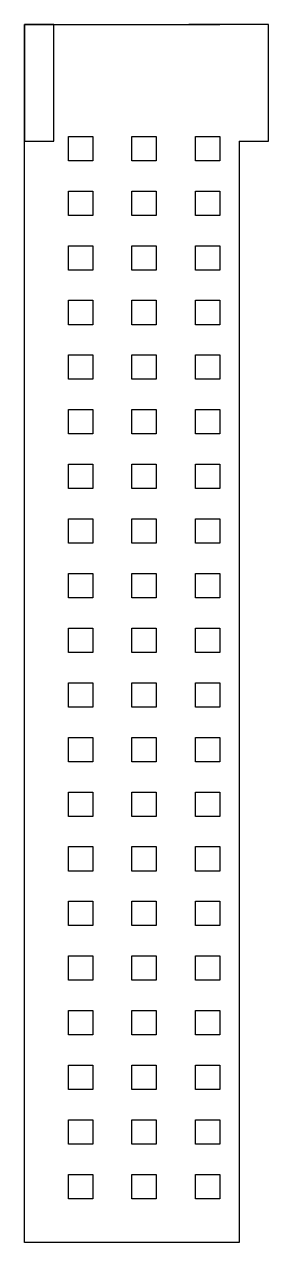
# Model space of a CAD drawing. Header units: millimetres. Extents: x 0 to 50, y -250 to 0.
import ezdxf

# ---------------------------------------------------------------- set-up
doc = ezdxf.new("R2010")
doc.units = ezdxf.units.MM
doc.layers.get('0').update_dxf_attribs({"linetype": 'CONTINUOUS'})

msp = doc.modelspace()

# ---------------------------------------------------------------- linework, layer by layer
for p, q in [((0, 0), (40, 0)), ((0, -250), (0, 0)), ((50, 0), (33.64, 0)), ((50, -24), (50, 0)), ((44, -24), (44, -250)), ((44, -24), (50, -24)), ((44, -250), (0, -250))]:
    msp.add_line(p, q)
for points in [[(6, 0), (0, 0), (0, -24), (6, -24)], [(14, -23), (14, -28), (9, -28), (9, -23)], [(27, -23), (27, -28), (22, -28), (22, -23)], [(40, -23), (40, -28), (35, -28), (35, -23)], [(14, -34.21), (14, -39.21), (9, -39.21), (9, -34.21)], [(27, -34.21), (27, -39.21), (22, -39.21), (22, -34.21)], [(40, -34.21), (40, -39.21), (35, -39.21), (35, -34.21)], [(14, -45.42), (14, -50.42), (9, -50.42), (9, -45.42)], [(27, -45.42), (27, -50.42), (22, -50.42), (22, -45.42)], [(40, -45.42), (40, -50.42), (35, -50.42), (35, -45.42)], [(14, -56.63), (14, -61.63), (9, -61.63), (9, -56.63)], [(27, -56.63), (27, -61.63), (22, -61.63), (22, -56.63)], [(40, -56.63), (40, -61.63), (35, -61.63), (35, -56.63)], [(14, -67.84), (14, -72.84), (9, -72.84), (9, -67.84)], [(27, -67.84), (27, -72.84), (22, -72.84), (22, -67.84)], [(40, -67.84), (40, -72.84), (35, -72.84), (35, -67.84)], [(14, -79.05), (14, -84.05), (9, -84.05), (9, -79.05)], [(27, -79.05), (27, -84.05), (22, -84.05), (22, -79.05)], [(40, -79.05), (40, -84.05), (35, -84.05), (35, -79.05)], [(14, -90.26), (14, -95.26), (9, -95.26), (9, -90.26)], [(27, -90.26), (27, -95.26), (22, -95.26), (22, -90.26)], [(40, -90.26), (40, -95.26), (35, -95.26), (35, -90.26)], [(14, -101.47), (14, -106.47), (9, -106.47), (9, -101.47)], [(27, -101.47), (27, -106.47), (22, -106.47), (22, -101.47)], [(40, -101.47), (40, -106.47), (35, -106.47), (35, -101.47)], [(14, -112.68), (14, -117.68), (9, -117.68), (9, -112.68)], [(27, -112.68), (27, -117.68), (22, -117.68), (22, -112.68)], [(40, -112.68), (40, -117.68), (35, -117.68), (35, -112.68)], [(14, -123.89), (14, -128.89), (9, -128.89), (9, -123.89)], [(27, -123.89), (27, -128.89), (22, -128.89), (22, -123.89)], [(40, -123.89), (40, -128.89), (35, -128.89), (35, -123.89)], [(14, -135.11), (14, -140.11), (9, -140.11), (9, -135.11)], [(27, -135.11), (27, -140.11), (22, -140.11), (22, -135.11)], [(40, -135.11), (40, -140.11), (35, -140.11), (35, -135.11)], [(14, -146.32), (14, -151.32), (9, -151.32), (9, -146.32)], [(27, -146.32), (27, -151.32), (22, -151.32), (22, -146.32)], [(40, -146.32), (40, -151.32), (35, -151.32), (35, -146.32)], [(14, -157.53), (14, -162.53), (9, -162.53), (9, -157.53)], [(27, -157.53), (27, -162.53), (22, -162.53), (22, -157.53)], [(40, -157.53), (40, -162.53), (35, -162.53), (35, -157.53)], [(14, -168.74), (14, -173.74), (9, -173.74), (9, -168.74)], [(27, -168.74), (27, -173.74), (22, -173.74), (22, -168.74)], [(40, -168.74), (40, -173.74), (35, -173.74), (35, -168.74)], [(14, -179.95), (14, -184.95), (9, -184.95), (9, -179.95)], [(27, -179.95), (27, -184.95), (22, -184.95), (22, -179.95)], [(40, -179.95), (40, -184.95), (35, -184.95), (35, -179.95)], [(14, -191.16), (14, -196.16), (9, -196.16), (9, -191.16)], [(27, -191.16), (27, -196.16), (22, -196.16), (22, -191.16)], [(40, -191.16), (40, -196.16), (35, -196.16), (35, -191.16)], [(14, -202.37), (14, -207.37), (9, -207.37), (9, -202.37)], [(27, -202.37), (27, -207.37), (22, -207.37), (22, -202.37)], [(40, -202.37), (40, -207.37), (35, -207.37), (35, -202.37)], [(14, -213.58), (14, -218.58), (9, -218.58), (9, -213.58)], [(27, -213.58), (27, -218.58), (22, -218.58), (22, -213.58)], [(40, -213.58), (40, -218.58), (35, -218.58), (35, -213.58)], [(14, -224.79), (14, -229.79), (9, -229.79), (9, -224.79)], [(27, -224.79), (27, -229.79), (22, -229.79), (22, -224.79)], [(40, -224.79), (40, -229.79), (35, -229.79), (35, -224.79)], [(14, -241), (9, -241), (9, -236), (14, -236)], [(27, -236), (27, -241), (22, -241), (22, -236)], [(40, -236), (40, -241), (35, -241), (35, -236)]]:
    msp.add_lwpolyline(points, close=True)

doc.saveas('drawing.dxf')
